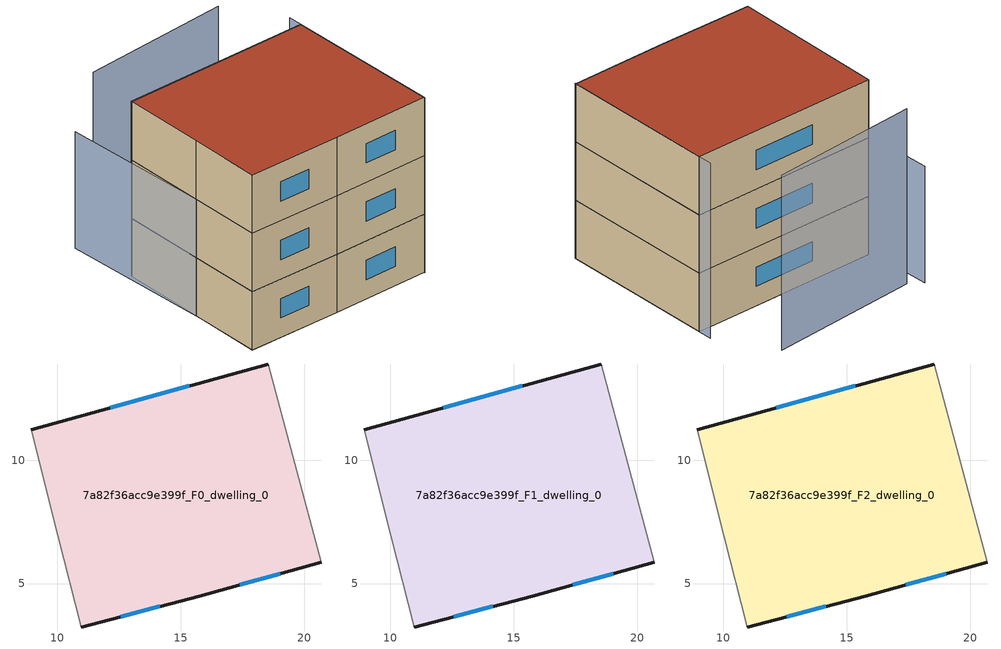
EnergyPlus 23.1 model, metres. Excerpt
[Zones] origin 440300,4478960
7a82f36acc9e399f_F0_dwelling_0
 floor ground (EU_floor_Construction): 20.69,5.87 18.54,13.9 8.94,11.24 10.02,6.96 10.96,3.24 15.74,4.49 z0
 wall outside (EU_wall_Construction): 20.69,5.87 15.74,4.49 10.96,3.24 / 8.94,11.24 18.54,13.9 z0:3
 wall adiabatic (EU_wall_Construction): 10.96,3.24 10.02,6.96 8.94,11.24 / 18.54,13.9 20.69,5.87 z0:3
 window (EU_Window_Construction): 19.04,5.41 17.4,4.95 / 14.15,4.07 12.56,3.66 / 12.15,12.13 15.33,13.01 z1:2
7a82f36acc9e399f_F1_dwelling_0
 floor to 7a82f36acc9e399f_F0_dwelling_0 (EU_floor_Construction): 20.69,5.87 18.54,13.9 8.94,11.24 10.02,6.96 10.96,3.24 15.74,4.49 z3
 wall outside (EU_wall_Construction): 20.69,5.87 15.74,4.49 10.96,3.24 / 8.94,11.24 18.54,13.9 z3:6
 wall adiabatic (EU_wall_Construction): 10.96,3.24 10.02,6.96 8.94,11.24 / 18.54,13.9 20.69,5.87 z3:6
 window (EU_Window_Construction): 19.04,5.41 17.4,4.95 / 14.15,4.07 12.56,3.66 / 12.15,12.13 15.33,13.01 z4:5
7a82f36acc9e399f_F2_dwelling_0
 floor to 7a82f36acc9e399f_F1_dwelling_0 (EU_floor_Construction): 20.69,5.87 18.54,13.9 8.94,11.24 10.02,6.96 10.96,3.24 15.74,4.49 z6
 wall outside (EU_wall_Construction): 20.69,5.87 15.74,4.49 10.96,3.24 / 8.94,11.24 18.54,13.9 z6:9
 wall adiabatic (EU_wall_Construction): 10.96,3.24 10.02,6.96 8.94,11.24 / 18.54,13.9 20.69,5.87 z6:9
 window (EU_Window_Construction): 19.04,5.41 17.4,4.95 / 14.15,4.07 12.56,3.66 / 12.15,12.13 15.33,13.01 z7:8
 roof outside (EU_roof_Construction): 18.54,13.9 20.69,5.87 15.74,4.49 10.96,3.24 10.02,6.96 8.94,11.24 z9
shading: 7.78,14.49 11.1,3.28 z0:6; 20.69,5.85 18.35,14.6 / 15.97,16.9 8.52,14.21 z0:9
[Building]
EU S2 Campaign: North Axis=0; Terrain=City; Solar Distribution=FullExterior
[Site:Location]
Madrid: Latitude=40.5; Longitude=-3.5; Time Zone=1; Elevation=609
[SizingPeriod:WeatherFileDays]
AnnualSizingPeriod: Begin Month=1; Begin Day of Month=1; End Month=12; End Day of Month=31; Day of Week for Start Day=Monday; Use Weather File Daylight Saving Period=No; Use Weather File Rain and Snow Indicators=No
[MATERIAL]
EU_InternalMass_Material: Roughness=MediumRough; Thickness=0.1; Conductivity=1; Density=1800; Specific Heat=900; Thermal Absorptance=0.9; Solar Absorptance=0.7; Visible Absorptance=0.7
[MATERIAL:NOMASS] Roughness=MediumRough; Thermal Absorptance=0.9; Solar Absorptance=0.7; Visible Absorptance=0.7
Name | Thermal Resistance
EU_wall_NoMass | 0.459673
EU_roof_NoMass | 0.495815
EU_floor_NoMass | 0.788942
[WINDOWMATERIAL:SIMPLEGLAZINGSYSTEM]
EU_Window_SimpleGlazing: UFactor=4.26103; Solar Heat Gain Coefficient=0.85; Visible Transmittance=0.85
[CONSTRUCTION]
EU_wall_Construction: EU_wall_NoMass
EU_roof_Construction: EU_roof_NoMass
EU_floor_Construction: EU_floor_NoMass
EU_InternalMass_Construction: EU_InternalMass_Material
EU_Window_Construction: EU_Window_SimpleGlazing
[ZONE] Type=1; Multiplier=1; Ceiling Height=autocalculate; Volume=249.706; Floor Area=autocalculate; Part of Total Floor Area=Yes
7a82f36acc9e399f_F0_dwelling_0; 7a82f36acc9e399f_F1_dwelling_0; 7a82f36acc9e399f_F2_dwelling_0
[INTERNALMASS] Construction=EU_InternalMass_Construction; Surface Area=83.2353
Name | Zone or ZoneList
7a82f36acc9e399f_F0_dwelling_0_EU_InternalMass | 7a82f36acc9e399f_F0_dwelling_0
7a82f36acc9e399f_F1_dwelling_0_EU_InternalMass | 7a82f36acc9e399f_F1_dwelling_0
7a82f36acc9e399f_F2_dwelling_0_EU_InternalMass | 7a82f36acc9e399f_F2_dwelling_0
[OTHEREQUIPMENT] Fuel Type=Electricity; Design Level Calculation Method=Watts/Area; Power per Zone Floor Area=1; Fraction Latent=0; Fraction Radiant=0; Fraction Lost=0; Carbon Dioxide Generation Rate=0; EndUse Subcategory=EU_Step8_InternalGains
Name | Zone or ZoneList or Space or SpaceList | Schedule
EU_Step8_InternalGain_7a82f36acc9e399f_F0_dwelling_0_f000 | 7a82f36acc9e399f_F0_dwelling_0 | EU_Step8_GainSchedule_7a82f36acc9e399f_F0_dwelling_0_f000
EU_Step8_InternalGain_7a82f36acc9e399f_F1_dwelling_0_f000 | 7a82f36acc9e399f_F1_dwelling_0 | EU_Step8_GainSchedule_7a82f36acc9e399f_F1_dwelling_0_f000
EU_Step8_InternalGain_7a82f36acc9e399f_F2_dwelling_0_f000 | 7a82f36acc9e399f_F2_dwelling_0 | EU_Step8_GainSchedule_7a82f36acc9e399f_F2_dwelling_0_f000
[ZONEVENTILATION:DESIGNFLOWRATE] Schedule=EU_AlwaysOn; Design Flow Rate Calculation Method=AirChanges/Hour; Air Changes per Hour=0.719161; Ventilation Type=Natural; Fan Pressure Rise=0; Fan Total Efficiency=1; Constant Term Coefficient=1; Temperature Term Coefficient=0; Velocity Term Coefficient=0; Velocity Squared Term Coefficient=0; Minimum Indoor Temperature=-100; Maximum Indoor Temperature=100; Delta Temperature=-100; Minimum Outdoor Temperature=-100; Maximum Outdoor Temperature=100; Maximum Wind Speed=40
Name | Zone or ZoneList or Space or SpaceList
EU_ConstantAir_7a82f36acc9e399f_F0_dwelling_0 | 7a82f36acc9e399f_F0_dwelling_0
EU_ConstantAir_7a82f36acc9e399f_F1_dwelling_0 | 7a82f36acc9e399f_F1_dwelling_0
EU_ConstantAir_7a82f36acc9e399f_F2_dwelling_0 | 7a82f36acc9e399f_F2_dwelling_0
[HVACTEMPLATE:THERMOSTAT] Constant Heating Setpoint=20; Constant Cooling Setpoint=50
EU_HeatOnly_7a82f36acc9e399f_F0_dwelling_0; EU_HeatOnly_7a82f36acc9e399f_F1_dwelling_0; EU_HeatOnly_7a82f36acc9e399f_F2_dwelling_0
[HVACTEMPLATE:ZONE:IDEALLOADSAIRSYSTEM] System Availability Schedule=EU_AlwaysOn; Maximum Heating Supply Air Temperature=50; Minimum Cooling Supply Air Temperature=13; Maximum Heating Supply Air Humidity Ratio=0.0156; Minimum Cooling Supply Air Humidity Ratio=0.0077; Heating Limit=NoLimit; Cooling Limit=NoLimit; Heating Availability Schedule=EU_AlwaysOn; Cooling Availability Schedule=EU_CoolingOff; Dehumidification Control Type=ConstantSensibleHeatRatio; Cooling Sensible Heat Ratio=0.7; Dehumidification Setpoint=60; Humidification Control Type=None; Humidification Setpoint=30; Outdoor Air Method=None; Outdoor Air Flow Rate per Person=0.00944; Outdoor Air Flow Rate per Zone Floor Area=0; Outdoor Air Flow Rate per Zone=0; Demand Controlled Ventilation Type=None; Outdoor Air Economizer Type=NoEconomizer; Heat Recovery Type=None; Sensible Heat Recovery Effectiveness=0.7; Latent Heat Recovery Effectiveness=0.65
Name | Template Thermostat
7a82f36acc9e399f_F0_dwelling_0 | EU_HeatOnly_7a82f36acc9e399f_F0_dwelling_0
7a82f36acc9e399f_F1_dwelling_0 | EU_HeatOnly_7a82f36acc9e399f_F1_dwelling_0
7a82f36acc9e399f_F2_dwelling_0 | EU_HeatOnly_7a82f36acc9e399f_F2_dwelling_0
[SIZING:ZONE] Zone Cooling Design Supply Air Temperature Input Method=SupplyAirTemperature; Zone Cooling Design Supply Air Temperature=13; Zone Heating Design Supply Air Temperature Input Method=SupplyAirTemperature; Zone Heating Design Supply Air Temperature=50; Zone Cooling Design Supply Air Humidity Ratio=0.008; Zone Heating Design Supply Air Humidity Ratio=0.008; Cooling Design Air Flow Method=DesignDay; Cooling Design Air Flow Rate=0; Cooling Minimum Air Flow per Zone Floor Area=0.000762; Cooling Minimum Air Flow=0; Cooling Minimum Air Flow Fraction=0.2; Heating Design Air Flow Method=DesignDay; Heating Design Air Flow Rate=0; Heating Maximum Air Flow per Zone Floor Area=0.002032; Heating Maximum Air Flow=0.141576; Heating Maximum Air Flow Fraction=0.3; Account for Dedicated Outdoor Air System=No; Dedicated Outdoor Air System Control Strategy=NeutralSupplyAir; Dedicated Outdoor Air Low Setpoint Temperature for Design=autosize; Dedicated Outdoor Air High Setpoint Temperature for Design=autosize; Zone Load Sizing Method=Sensible Load Only No Latent Load; Zone Latent Cooling Design Supply Air Humidity Ratio Input Method=HumidityRatioDifference; Zone Cooling Design Supply Air Humidity Ratio Difference=0.005; Zone Latent Heating Design Supply Air Humidity Ratio Input Method=HumidityRatioDifference; Zone Humidification Design Supply Air Humidity Ratio Difference=0.005
7a82f36acc9e399f_F0_dwelling_0; 7a82f36acc9e399f_F1_dwelling_0; 7a82f36acc9e399f_F2_dwelling_0
[SCHEDULE:CONSTANT]
Name | Hourly Value
EU_AlwaysOn | 1
EU_CoolingOff | 0
[SCHEDULE:FILE] Column Number=1; Rows to Skip at Top=0; Number of Hours of Data=8760; Column Separator=Comma; Interpolate to Timestep=No; Minutes per Item=60; Adjust Schedule for Daylight Savings=Yes
Name | File
EU_Step8_GainSchedule_7a82f36acc9e399f_F0_dwelling_0_f000 | ../../schedules/7a82f36acc9e399f/7a82f36acc9e399f_F0_dwelling_0_f000_gain.csv
EU_Step8_GainSchedule_7a82f36acc9e399f_F1_dwelling_0_f000 | ../../schedules/7a82f36acc9e399f/7a82f36acc9e399f_F1_dwelling_0_f000_gain.csv
EU_Step8_GainSchedule_7a82f36acc9e399f_F2_dwelling_0_f000 | ../../schedules/7a82f36acc9e399f/7a82f36acc9e399f_F2_dwelling_0_f000_gain.csv
